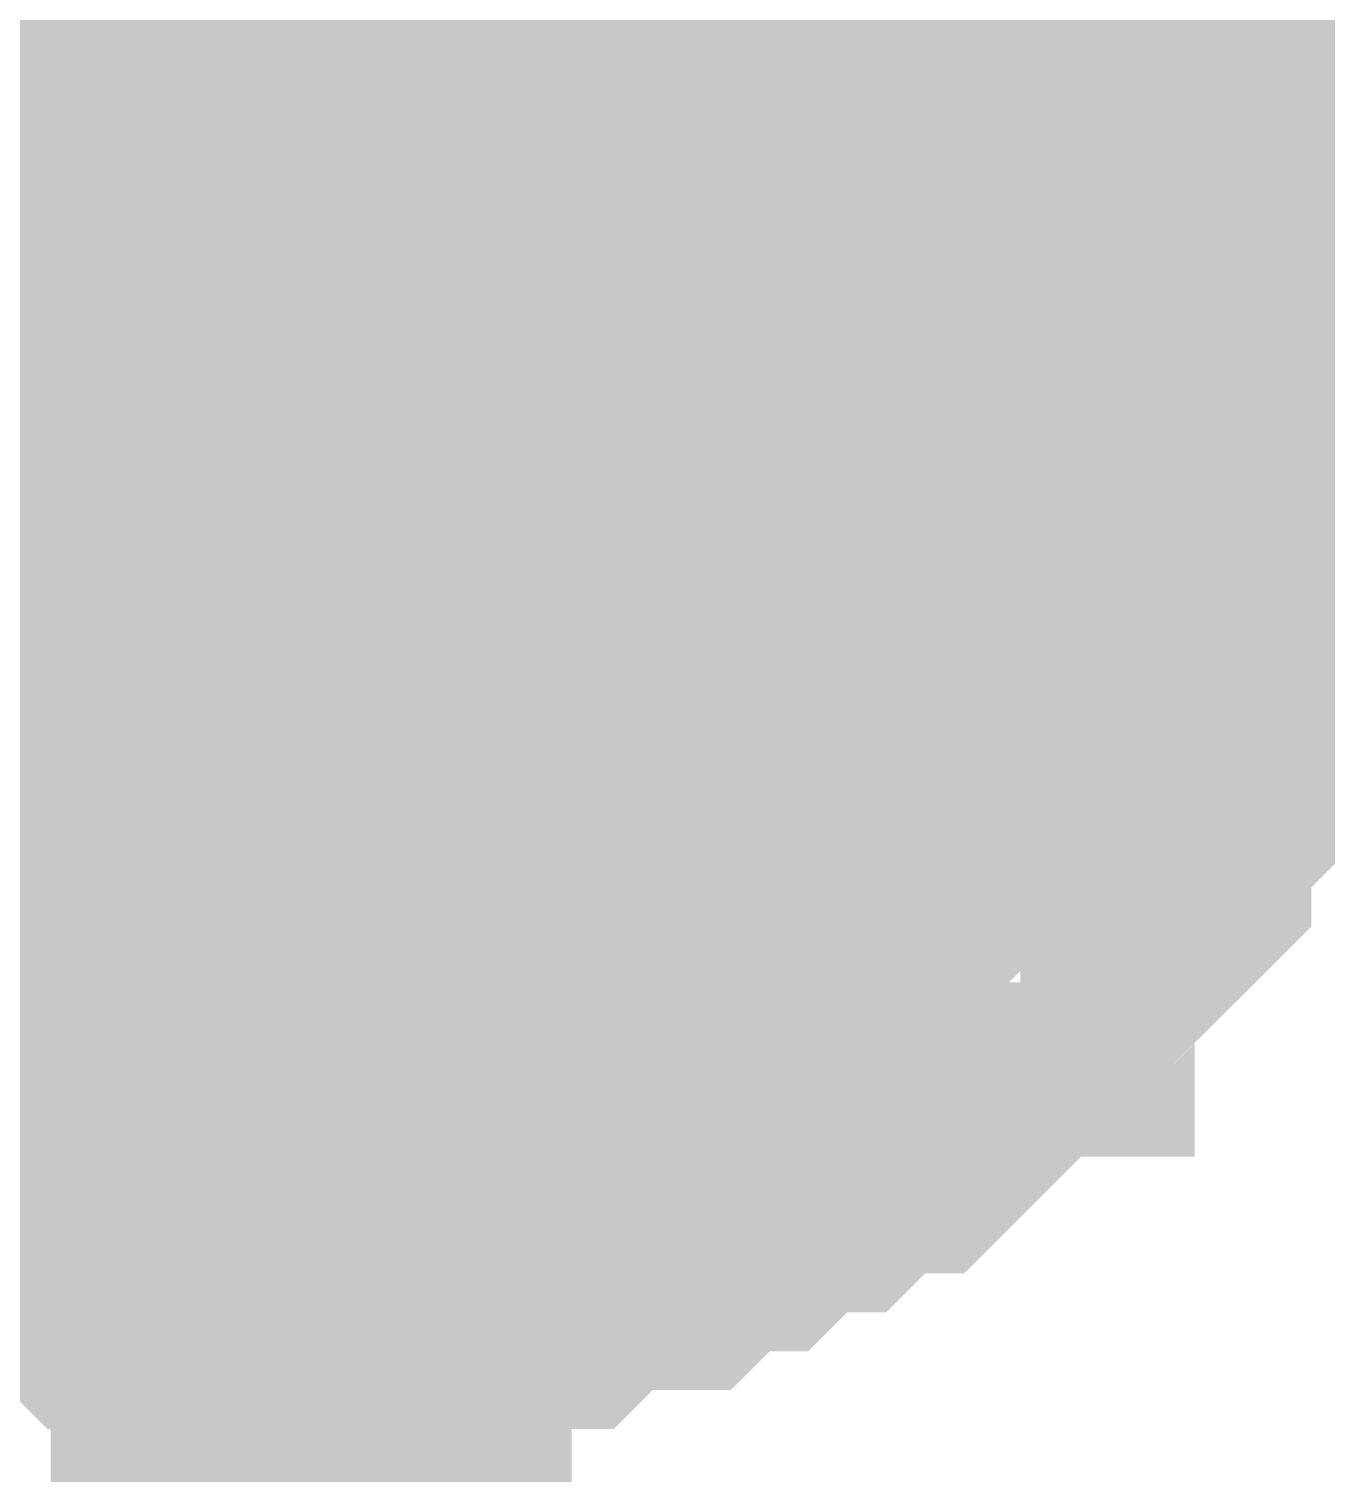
# Model space of a CAD drawing. Header units: inches. Extents: x 0 to 594, y 0 to 420.
# Drawn here: x 482.339 to 483.086, y 159.318 to 160.149 of the extents above; entities that cross this region are included whole.
import ezdxf

# ---------------------------------------------------------------- set-up
doc = ezdxf.new("R2010")
doc.units = ezdxf.units.IN
doc.layers.add('Sheet', color=255, linetype='Continuous')

msp = doc.modelspace()

# ---------------------------------------------------------------- linework, layer by layer
at = {"layer": 'Sheet'}
msp.add_lwpolyline([(482.24602, 160.00001, 0.508, 0.508, 1), (482.75402, 160.00001, 0.508, 0.508, 1)], format="xyseb", close=True, dxfattribs=at)
for points in [[(482.92738, 160.2997, 0.29972, 0.29972, 0), (482.92738, 160.2773, 0.29972, 0.29972, 0), (482.94977, 160.25491, 0.29972, 0.29972, 0), (482.94977, 160.23251, 0.29972, 0.29972, 0), (482.97217, 160.21011, 0.29972, 0.29972, 0), (482.97217, 160.18771, 0.29972, 0.29972, 0), (482.99457, 160.16532, 0.29972, 0.29972, 0), (482.99457, 160.14292, 0.29972, 0.29972, 0), (482.99457, 160.12052, 0.29972, 0.29972, 0), (483.01697, 160.09812, 0.29972, 0.29972, 0), (483.01697, 160.07573, 0.29972, 0.29972, 0), (483.01697, 160.03093, 0.29972, 0.29972, 0), (483.01697, 160.00853, 0.29972, 0.29972, 0), (483.01697, 159.98614, 0.29972, 0.29972, 0)], [(482.92738, 160.2997, 0.29972, 0.29972, 0), (482.92738, 160.2773, 0.29972, 0.29972, 0), (482.94977, 160.25491, 0.29972, 0.29972, 0), (482.94977, 160.23251, 0.29972, 0.29972, 0), (482.97217, 160.21011, 0.29972, 0.29972, 0), (482.97217, 160.18771, 0.29972, 0.29972, 0), (482.99457, 160.16532, 0.29972, 0.29972, 0), (482.99457, 160.14292, 0.29972, 0.29972, 0), (482.99457, 160.12052, 0.29972, 0.29972, 0), (483.01697, 160.09812, 0.29972, 0.29972, 0), (483.01697, 160.07573, 0.29972, 0.29972, 0), (483.01697, 160.03093, 0.29972, 0.29972, 0), (483.01697, 160.00853, 0.29972, 0.29972, 0), (483.01697, 159.98614, 0.29972, 0.29972, 0)], [(482.92738, 160.2997, 0.29972, 0.29972, 0), (482.92738, 160.2773, 0.29972, 0.29972, 0), (482.94977, 160.25491, 0.29972, 0.29972, 0), (482.94977, 160.23251, 0.29972, 0.29972, 0), (482.97217, 160.21011, 0.29972, 0.29972, 0), (482.97217, 160.18771, 0.29972, 0.29972, 0), (482.99457, 160.16532, 0.29972, 0.29972, 0), (482.99457, 160.14292, 0.29972, 0.29972, 0), (482.99457, 160.12052, 0.29972, 0.29972, 0), (483.01697, 160.09812, 0.29972, 0.29972, 0), (483.01697, 160.07573, 0.29972, 0.29972, 0), (483.01697, 160.03093, 0.29972, 0.29972, 0), (483.01697, 160.00853, 0.29972, 0.29972, 0), (483.01697, 159.98614, 0.29972, 0.29972, 0)], [(482.92738, 160.2997, 0.29972, 0.29972, 0), (482.92738, 160.2773, 0.29972, 0.29972, 0), (482.94977, 160.25491, 0.29972, 0.29972, 0), (482.94977, 160.23251, 0.29972, 0.29972, 0), (482.97217, 160.21011, 0.29972, 0.29972, 0), (482.97217, 160.18771, 0.29972, 0.29972, 0), (482.99457, 160.16532, 0.29972, 0.29972, 0), (482.99457, 160.14292, 0.29972, 0.29972, 0), (482.99457, 160.12052, 0.29972, 0.29972, 0), (483.01697, 160.09812, 0.29972, 0.29972, 0), (483.01697, 160.07573, 0.29972, 0.29972, 0), (483.01697, 160.03093, 0.29972, 0.29972, 0), (483.01697, 160.00853, 0.29972, 0.29972, 0), (483.01697, 159.98614, 0.29972, 0.29972, 0)], [(482.92738, 160.2997, 0.29972, 0.29972, 0), (482.92738, 160.2773, 0.29972, 0.29972, 0), (482.94977, 160.25491, 0.29972, 0.29972, 0), (482.94977, 160.23251, 0.29972, 0.29972, 0), (482.97217, 160.21011, 0.29972, 0.29972, 0), (482.97217, 160.18771, 0.29972, 0.29972, 0), (482.99457, 160.16532, 0.29972, 0.29972, 0), (482.99457, 160.14292, 0.29972, 0.29972, 0), (482.99457, 160.12052, 0.29972, 0.29972, 0), (483.01697, 160.09812, 0.29972, 0.29972, 0), (483.01697, 160.07573, 0.29972, 0.29972, 0), (483.01697, 160.03093, 0.29972, 0.29972, 0), (483.01697, 160.00853, 0.29972, 0.29972, 0), (483.01697, 159.98614, 0.29972, 0.29972, 0)], [(482.97217, 160.21011, 0.09906, 0.09906, 0), (482.97217, 160.18771, 0.09906, 0.09906, 0), (482.99457, 160.16532, 0.09906, 0.09906, 0), (482.99457, 160.14292, 0.09906, 0.09906, 0), (482.99457, 160.12052, 0.09906, 0.09906, 0), (483.01697, 160.09812, 0.09906, 0.09906, 0), (483.01697, 160.07573, 0.09906, 0.09906, 0), (483.01697, 160.03093, 0.09906, 0.09906, 0), (483.01697, 160.00853, 0.09906, 0.09906, 0), (483.01697, 159.98614, 0.09906, 0.09906, 0)], [(482.97217, 160.21011, 0.09906, 0.09906, 0), (482.97217, 160.18771, 0.09906, 0.09906, 0), (482.99457, 160.16532, 0.09906, 0.09906, 0), (482.99457, 160.14292, 0.09906, 0.09906, 0), (482.99457, 160.12052, 0.09906, 0.09906, 0), (483.01697, 160.09812, 0.09906, 0.09906, 0), (483.01697, 160.07573, 0.09906, 0.09906, 0), (483.01697, 160.03093, 0.09906, 0.09906, 0), (483.01697, 160.00853, 0.09906, 0.09906, 0), (483.01697, 159.98614, 0.09906, 0.09906, 0)], [(482.97217, 160.21011, 0.09906, 0.09906, 0), (482.97217, 160.18771, 0.09906, 0.09906, 0), (482.99457, 160.16532, 0.09906, 0.09906, 0), (482.99457, 160.14292, 0.09906, 0.09906, 0), (482.99457, 160.12052, 0.09906, 0.09906, 0), (483.01697, 160.09812, 0.09906, 0.09906, 0), (483.01697, 160.07573, 0.09906, 0.09906, 0), (483.01697, 160.03093, 0.09906, 0.09906, 0), (483.01697, 160.00853, 0.09906, 0.09906, 0), (483.01697, 159.98614, 0.09906, 0.09906, 0)], [(482.97217, 160.21011, 0.09906, 0.09906, 0), (482.97217, 160.18771, 0.09906, 0.09906, 0), (482.99457, 160.16532, 0.09906, 0.09906, 0), (482.99457, 160.14292, 0.09906, 0.09906, 0), (482.99457, 160.12052, 0.09906, 0.09906, 0), (483.01697, 160.09812, 0.09906, 0.09906, 0), (483.01697, 160.07573, 0.09906, 0.09906, 0), (483.01697, 160.03093, 0.09906, 0.09906, 0), (483.01697, 160.00853, 0.09906, 0.09906, 0), (483.01697, 159.98614, 0.09906, 0.09906, 0)], [(482.97217, 160.21011, 0.09906, 0.09906, 0), (482.97217, 160.18771, 0.09906, 0.09906, 0), (482.99457, 160.16532, 0.09906, 0.09906, 0), (482.99457, 160.14292, 0.09906, 0.09906, 0), (482.99457, 160.12052, 0.09906, 0.09906, 0), (483.01697, 160.09812, 0.09906, 0.09906, 0), (483.01697, 160.07573, 0.09906, 0.09906, 0), (483.01697, 160.03093, 0.09906, 0.09906, 0), (483.01697, 160.00853, 0.09906, 0.09906, 0), (483.01697, 159.98614, 0.09906, 0.09906, 0)], [(465.00882, 159.98614, 0.29972, 0.29972, 0), (470.00362, 159.98614, 0.29972, 0.29972, 0), (482.50181, 159.98614, 0.29972, 0.29972, 0), (490.0052, 159.98614, 0.29972, 0.29972, 0)], [(483.01697, 159.98614, 0.29972, 0.29972, 0), (483.01697, 159.96374, 0.29972, 0.29972, 0), (483.01697, 159.94134, 0.29972, 0.29972, 0), (483.01697, 159.91894, 0.29972, 0.29972, 0), (483.01697, 159.89654, 0.29972, 0.29972, 0), (482.99457, 159.87415, 0.29972, 0.29972, 0), (482.99457, 159.85175, 0.29972, 0.29972, 0), (482.99457, 159.80695, 0.29972, 0.29972, 0), (482.97217, 159.78456, 0.29972, 0.29972, 0), (482.97217, 159.78456, 0.29972, 0.29972, 0), (482.94977, 159.76216, 0.29972, 0.29972, 0), (482.94977, 159.73976, 0.29972, 0.29972, 0), (482.92738, 159.71736, 0.29972, 0.29972, 0), (482.92738, 159.69497, 0.29972, 0.29972, 0), (482.90498, 159.67257, 0.29972, 0.29972, 0), (482.88258, 159.65017, 0.29972, 0.29972, 0), (482.86018, 159.65017, 0.29972, 0.29972, 0), (482.86018, 159.62777, 0.29972, 0.29972, 0), (482.83778, 159.60538, 0.29972, 0.29972, 0), (482.81539, 159.58298, 0.29972, 0.29972, 0), (482.79299, 159.58298, 0.29972, 0.29972, 0), (482.77059, 159.56058, 0.29972, 0.29972, 0), (482.74819, 159.56058, 0.29972, 0.29972, 0), (482.72579, 159.53818, 0.29972, 0.29972, 0), (482.70339, 159.53818, 0.29972, 0.29972, 0), (482.681, 159.51579, 0.29972, 0.29972, 0), (482.6586, 159.51579, 0.29972, 0.29972, 0), (482.6362, 159.51579, 0.29972, 0.29972, 0), (482.6138, 159.49339, 0.29972, 0.29972, 0), (482.5914, 159.49339, 0.29972, 0.29972, 0), (482.54661, 159.49339, 0.29972, 0.29972, 0), (482.52421, 159.49339, 0.29972, 0.29972, 0), (482.50181, 159.49339, 0.29972, 0.29972, 0)], [(482.50181, 155.88737, 0.29972, 0.29972, 0), (482.50181, 159.98614, 0.29972, 0.29972, 0)], [(483.01697, 159.98614, 0.29972, 0.29972, 0), (483.01697, 159.96374, 0.29972, 0.29972, 0), (483.01697, 159.94134, 0.29972, 0.29972, 0), (483.01697, 159.91894, 0.29972, 0.29972, 0), (483.01697, 159.89654, 0.29972, 0.29972, 0), (482.99457, 159.87415, 0.29972, 0.29972, 0), (482.99457, 159.85175, 0.29972, 0.29972, 0), (482.99457, 159.80695, 0.29972, 0.29972, 0), (482.97217, 159.78456, 0.29972, 0.29972, 0), (482.97217, 159.78456, 0.29972, 0.29972, 0), (482.94977, 159.76216, 0.29972, 0.29972, 0), (482.94977, 159.73976, 0.29972, 0.29972, 0), (482.92738, 159.71736, 0.29972, 0.29972, 0), (482.92738, 159.69497, 0.29972, 0.29972, 0), (482.90498, 159.67257, 0.29972, 0.29972, 0), (482.88258, 159.65017, 0.29972, 0.29972, 0), (482.86018, 159.65017, 0.29972, 0.29972, 0), (482.86018, 159.62777, 0.29972, 0.29972, 0), (482.83778, 159.60538, 0.29972, 0.29972, 0), (482.81539, 159.58298, 0.29972, 0.29972, 0), (482.79299, 159.58298, 0.29972, 0.29972, 0), (482.77059, 159.56058, 0.29972, 0.29972, 0), (482.74819, 159.56058, 0.29972, 0.29972, 0), (482.72579, 159.53818, 0.29972, 0.29972, 0), (482.70339, 159.53818, 0.29972, 0.29972, 0), (482.681, 159.51579, 0.29972, 0.29972, 0), (482.6586, 159.51579, 0.29972, 0.29972, 0), (482.6362, 159.51579, 0.29972, 0.29972, 0), (482.6138, 159.49339, 0.29972, 0.29972, 0), (482.5914, 159.49339, 0.29972, 0.29972, 0), (482.54661, 159.49339, 0.29972, 0.29972, 0), (482.52421, 159.49339, 0.29972, 0.29972, 0), (482.50181, 159.49339, 0.29972, 0.29972, 0)], [(483.01697, 159.98614, 0.29972, 0.29972, 0), (483.01697, 159.96374, 0.29972, 0.29972, 0), (483.01697, 159.94134, 0.29972, 0.29972, 0), (483.01697, 159.91894, 0.29972, 0.29972, 0), (483.01697, 159.89654, 0.29972, 0.29972, 0), (482.99457, 159.87415, 0.29972, 0.29972, 0), (482.99457, 159.85175, 0.29972, 0.29972, 0), (482.99457, 159.80695, 0.29972, 0.29972, 0), (482.97217, 159.78456, 0.29972, 0.29972, 0), (482.97217, 159.78456, 0.29972, 0.29972, 0), (482.94977, 159.76216, 0.29972, 0.29972, 0), (482.94977, 159.73976, 0.29972, 0.29972, 0), (482.92738, 159.71736, 0.29972, 0.29972, 0), (482.92738, 159.69497, 0.29972, 0.29972, 0), (482.90498, 159.67257, 0.29972, 0.29972, 0), (482.88258, 159.65017, 0.29972, 0.29972, 0), (482.86018, 159.65017, 0.29972, 0.29972, 0), (482.86018, 159.62777, 0.29972, 0.29972, 0), (482.83778, 159.60538, 0.29972, 0.29972, 0), (482.81539, 159.58298, 0.29972, 0.29972, 0), (482.79299, 159.58298, 0.29972, 0.29972, 0), (482.77059, 159.56058, 0.29972, 0.29972, 0), (482.74819, 159.56058, 0.29972, 0.29972, 0), (482.72579, 159.53818, 0.29972, 0.29972, 0), (482.70339, 159.53818, 0.29972, 0.29972, 0), (482.681, 159.51579, 0.29972, 0.29972, 0), (482.6586, 159.51579, 0.29972, 0.29972, 0), (482.6362, 159.51579, 0.29972, 0.29972, 0), (482.6138, 159.49339, 0.29972, 0.29972, 0), (482.5914, 159.49339, 0.29972, 0.29972, 0), (482.54661, 159.49339, 0.29972, 0.29972, 0), (482.52421, 159.49339, 0.29972, 0.29972, 0), (482.50181, 159.49339, 0.29972, 0.29972, 0)], [(483.01697, 159.98614, 0.29972, 0.29972, 0), (483.01697, 159.96374, 0.29972, 0.29972, 0), (483.01697, 159.94134, 0.29972, 0.29972, 0), (483.01697, 159.91894, 0.29972, 0.29972, 0), (483.01697, 159.89654, 0.29972, 0.29972, 0), (482.99457, 159.87415, 0.29972, 0.29972, 0), (482.99457, 159.85175, 0.29972, 0.29972, 0), (482.99457, 159.80695, 0.29972, 0.29972, 0), (482.97217, 159.78456, 0.29972, 0.29972, 0), (482.97217, 159.78456, 0.29972, 0.29972, 0), (482.94977, 159.76216, 0.29972, 0.29972, 0), (482.94977, 159.73976, 0.29972, 0.29972, 0), (482.92738, 159.71736, 0.29972, 0.29972, 0), (482.92738, 159.69497, 0.29972, 0.29972, 0), (482.90498, 159.67257, 0.29972, 0.29972, 0), (482.88258, 159.65017, 0.29972, 0.29972, 0), (482.86018, 159.65017, 0.29972, 0.29972, 0), (482.86018, 159.62777, 0.29972, 0.29972, 0), (482.83778, 159.60538, 0.29972, 0.29972, 0), (482.81539, 159.58298, 0.29972, 0.29972, 0), (482.79299, 159.58298, 0.29972, 0.29972, 0), (482.77059, 159.56058, 0.29972, 0.29972, 0), (482.74819, 159.56058, 0.29972, 0.29972, 0), (482.72579, 159.53818, 0.29972, 0.29972, 0), (482.70339, 159.53818, 0.29972, 0.29972, 0), (482.681, 159.51579, 0.29972, 0.29972, 0), (482.6586, 159.51579, 0.29972, 0.29972, 0), (482.6362, 159.51579, 0.29972, 0.29972, 0), (482.6138, 159.49339, 0.29972, 0.29972, 0), (482.5914, 159.49339, 0.29972, 0.29972, 0), (482.54661, 159.49339, 0.29972, 0.29972, 0), (482.52421, 159.49339, 0.29972, 0.29972, 0), (482.50181, 159.49339, 0.29972, 0.29972, 0)], [(483.01697, 159.98614, 0.29972, 0.29972, 0), (483.01697, 159.96374, 0.29972, 0.29972, 0), (483.01697, 159.94134, 0.29972, 0.29972, 0), (483.01697, 159.91894, 0.29972, 0.29972, 0), (483.01697, 159.89654, 0.29972, 0.29972, 0), (482.99457, 159.87415, 0.29972, 0.29972, 0), (482.99457, 159.85175, 0.29972, 0.29972, 0), (482.99457, 159.80695, 0.29972, 0.29972, 0), (482.97217, 159.78456, 0.29972, 0.29972, 0), (482.97217, 159.78456, 0.29972, 0.29972, 0), (482.94977, 159.76216, 0.29972, 0.29972, 0), (482.94977, 159.73976, 0.29972, 0.29972, 0), (482.92738, 159.71736, 0.29972, 0.29972, 0), (482.92738, 159.69497, 0.29972, 0.29972, 0), (482.90498, 159.67257, 0.29972, 0.29972, 0), (482.88258, 159.65017, 0.29972, 0.29972, 0), (482.86018, 159.65017, 0.29972, 0.29972, 0), (482.86018, 159.62777, 0.29972, 0.29972, 0), (482.83778, 159.60538, 0.29972, 0.29972, 0), (482.81539, 159.58298, 0.29972, 0.29972, 0), (482.79299, 159.58298, 0.29972, 0.29972, 0), (482.77059, 159.56058, 0.29972, 0.29972, 0), (482.74819, 159.56058, 0.29972, 0.29972, 0), (482.72579, 159.53818, 0.29972, 0.29972, 0), (482.70339, 159.53818, 0.29972, 0.29972, 0), (482.681, 159.51579, 0.29972, 0.29972, 0), (482.6586, 159.51579, 0.29972, 0.29972, 0), (482.6362, 159.51579, 0.29972, 0.29972, 0), (482.6138, 159.49339, 0.29972, 0.29972, 0), (482.5914, 159.49339, 0.29972, 0.29972, 0), (482.54661, 159.49339, 0.29972, 0.29972, 0), (482.52421, 159.49339, 0.29972, 0.29972, 0), (482.50181, 159.49339, 0.29972, 0.29972, 0)], [(483.01697, 159.98614, 0.29972, 0.29972, 0), (483.01697, 159.98614, 0.29972, 0.29972, 0), (483.01697, 159.98614, 0.29972, 0.29972, 0), (483.01697, 159.98614, 0.29972, 0.29972, 0), (483.01697, 159.98614, 0.29972, 0.29972, 0), (483.01697, 159.98614, 0.29972, 0.29972, 0), (483.01697, 159.98614, 0.29972, 0.29972, 0), (483.01697, 159.98614, 0.29972, 0.29972, 0), (483.01697, 159.98614, 0.29972, 0.29972, 0), (483.01697, 159.98614, 0.29972, 0.29972, 0), (483.01697, 159.98614, 0.29972, 0.29972, 0), (483.01697, 159.98614, 0.29972, 0.29972, 0), (483.01697, 159.98614, 0.29972, 0.29972, 0), (483.01697, 159.98614, 0.29972, 0.29972, 0), (483.01697, 159.98614, 0.29972, 0.29972, 0), (483.01697, 159.98614, 0.29972, 0.29972, 0), (483.01697, 159.98614, 0.29972, 0.29972, 0), (483.01697, 159.98614, 0.29972, 0.29972, 0), (483.01697, 159.98614, 0.29972, 0.29972, 0), (483.01697, 159.98614, 0.29972, 0.29972, 0), (483.01697, 159.98614, 0.29972, 0.29972, 0), (483.01697, 159.98614, 0.29972, 0.29972, 0), (483.01697, 159.98614, 0.29972, 0.29972, 0), (483.01697, 159.98614, 0.29972, 0.29972, 0), (483.01697, 159.98614, 0.29972, 0.29972, 0), (483.01697, 159.98614, 0.29972, 0.29972, 0), (483.01697, 159.98614, 0.29972, 0.29972, 0), (483.01697, 159.98614, 0.29972, 0.29972, 0), (483.01697, 159.98614, 0.29972, 0.29972, 0), (483.01697, 159.98614, 0.29972, 0.29972, 0), (483.01697, 159.98614, 0.29972, 0.29972, 0), (483.01697, 159.98614, 0.29972, 0.29972, 0), (483.01697, 159.98614, 0.29972, 0.29972, 0)], [(483.01697, 159.98614, 0.29972, 0.29972, 0), (483.01697, 159.98614, 0.29972, 0.29972, 0)], [(483.01697, 159.98614, 0.29972, 0.29972, 0), (483.01697, 159.98614, 0.29972, 0.29972, 0), (483.01697, 159.98614, 0.29972, 0.29972, 0), (483.01697, 159.98614, 0.29972, 0.29972, 0), (483.01697, 159.98614, 0.29972, 0.29972, 0), (483.01697, 159.98614, 0.29972, 0.29972, 0), (483.01697, 159.98614, 0.29972, 0.29972, 0), (483.01697, 159.98614, 0.29972, 0.29972, 0), (483.01697, 159.98614, 0.29972, 0.29972, 0), (483.01697, 159.98614, 0.29972, 0.29972, 0), (483.01697, 159.98614, 0.29972, 0.29972, 0), (483.01697, 159.98614, 0.29972, 0.29972, 0), (483.01697, 159.98614, 0.29972, 0.29972, 0), (483.01697, 159.98614, 0.29972, 0.29972, 0), (483.01697, 159.98614, 0.29972, 0.29972, 0), (483.01697, 159.98614, 0.29972, 0.29972, 0), (483.01697, 159.98614, 0.29972, 0.29972, 0), (483.01697, 159.98614, 0.29972, 0.29972, 0), (483.01697, 159.98614, 0.29972, 0.29972, 0), (483.01697, 159.98614, 0.29972, 0.29972, 0), (483.01697, 159.98614, 0.29972, 0.29972, 0), (483.01697, 159.98614, 0.29972, 0.29972, 0), (483.01697, 159.98614, 0.29972, 0.29972, 0), (483.01697, 159.98614, 0.29972, 0.29972, 0), (483.01697, 159.98614, 0.29972, 0.29972, 0), (483.01697, 159.98614, 0.29972, 0.29972, 0), (483.01697, 159.98614, 0.29972, 0.29972, 0), (483.01697, 159.98614, 0.29972, 0.29972, 0), (483.01697, 159.98614, 0.29972, 0.29972, 0), (483.01697, 159.98614, 0.29972, 0.29972, 0), (483.01697, 159.98614, 0.29972, 0.29972, 0), (483.01697, 159.98614, 0.29972, 0.29972, 0), (483.01697, 159.98614, 0.29972, 0.29972, 0)], [(483.01697, 159.98614, 0.29972, 0.29972, 0), (483.01697, 159.98614, 0.29972, 0.29972, 0)], [(483.01697, 159.98614, 0.29972, 0.29972, 0), (483.01697, 159.98614, 0.29972, 0.29972, 0), (483.01697, 159.98614, 0.29972, 0.29972, 0), (483.01697, 159.98614, 0.29972, 0.29972, 0), (483.01697, 159.98614, 0.29972, 0.29972, 0), (483.01697, 159.98614, 0.29972, 0.29972, 0), (483.01697, 159.98614, 0.29972, 0.29972, 0), (483.01697, 159.98614, 0.29972, 0.29972, 0), (483.01697, 159.98614, 0.29972, 0.29972, 0), (483.01697, 159.98614, 0.29972, 0.29972, 0), (483.01697, 159.98614, 0.29972, 0.29972, 0), (483.01697, 159.98614, 0.29972, 0.29972, 0), (483.01697, 159.98614, 0.29972, 0.29972, 0), (483.01697, 159.98614, 0.29972, 0.29972, 0), (483.01697, 159.98614, 0.29972, 0.29972, 0), (483.01697, 159.98614, 0.29972, 0.29972, 0), (483.01697, 159.98614, 0.29972, 0.29972, 0), (483.01697, 159.98614, 0.29972, 0.29972, 0), (483.01697, 159.98614, 0.29972, 0.29972, 0), (483.01697, 159.98614, 0.29972, 0.29972, 0), (483.01697, 159.98614, 0.29972, 0.29972, 0), (483.01697, 159.98614, 0.29972, 0.29972, 0), (483.01697, 159.98614, 0.29972, 0.29972, 0), (483.01697, 159.98614, 0.29972, 0.29972, 0), (483.01697, 159.98614, 0.29972, 0.29972, 0), (483.01697, 159.98614, 0.29972, 0.29972, 0), (483.01697, 159.98614, 0.29972, 0.29972, 0), (483.01697, 159.98614, 0.29972, 0.29972, 0), (483.01697, 159.98614, 0.29972, 0.29972, 0), (483.01697, 159.98614, 0.29972, 0.29972, 0), (483.01697, 159.98614, 0.29972, 0.29972, 0), (483.01697, 159.98614, 0.29972, 0.29972, 0), (483.01697, 159.98614, 0.29972, 0.29972, 0)], [(483.01697, 159.98614, 0.29972, 0.29972, 0), (483.01697, 159.98614, 0.29972, 0.29972, 0)], [(483.01697, 159.98614, 0.29972, 0.29972, 0), (483.01697, 159.98614, 0.29972, 0.29972, 0), (483.01697, 159.98614, 0.29972, 0.29972, 0), (483.01697, 159.98614, 0.29972, 0.29972, 0), (483.01697, 159.98614, 0.29972, 0.29972, 0), (483.01697, 159.98614, 0.29972, 0.29972, 0), (483.01697, 159.98614, 0.29972, 0.29972, 0), (483.01697, 159.98614, 0.29972, 0.29972, 0), (483.01697, 159.98614, 0.29972, 0.29972, 0), (483.01697, 159.98614, 0.29972, 0.29972, 0), (483.01697, 159.98614, 0.29972, 0.29972, 0), (483.01697, 159.98614, 0.29972, 0.29972, 0), (483.01697, 159.98614, 0.29972, 0.29972, 0), (483.01697, 159.98614, 0.29972, 0.29972, 0), (483.01697, 159.98614, 0.29972, 0.29972, 0), (483.01697, 159.98614, 0.29972, 0.29972, 0), (483.01697, 159.98614, 0.29972, 0.29972, 0), (483.01697, 159.98614, 0.29972, 0.29972, 0), (483.01697, 159.98614, 0.29972, 0.29972, 0), (483.01697, 159.98614, 0.29972, 0.29972, 0), (483.01697, 159.98614, 0.29972, 0.29972, 0), (483.01697, 159.98614, 0.29972, 0.29972, 0), (483.01697, 159.98614, 0.29972, 0.29972, 0), (483.01697, 159.98614, 0.29972, 0.29972, 0), (483.01697, 159.98614, 0.29972, 0.29972, 0), (483.01697, 159.98614, 0.29972, 0.29972, 0), (483.01697, 159.98614, 0.29972, 0.29972, 0), (483.01697, 159.98614, 0.29972, 0.29972, 0), (483.01697, 159.98614, 0.29972, 0.29972, 0), (483.01697, 159.98614, 0.29972, 0.29972, 0), (483.01697, 159.98614, 0.29972, 0.29972, 0), (483.01697, 159.98614, 0.29972, 0.29972, 0), (483.01697, 159.98614, 0.29972, 0.29972, 0)], [(483.01697, 159.98614, 0.29972, 0.29972, 0), (483.01697, 159.98614, 0.29972, 0.29972, 0)], [(483.01697, 159.98614, 0.29972, 0.29972, 0), (483.01697, 159.98614, 0.29972, 0.29972, 0), (483.01697, 159.98614, 0.29972, 0.29972, 0), (483.01697, 159.98614, 0.29972, 0.29972, 0), (483.01697, 159.98614, 0.29972, 0.29972, 0), (483.01697, 159.98614, 0.29972, 0.29972, 0), (483.01697, 159.98614, 0.29972, 0.29972, 0), (483.01697, 159.98614, 0.29972, 0.29972, 0), (483.01697, 159.98614, 0.29972, 0.29972, 0), (483.01697, 159.98614, 0.29972, 0.29972, 0), (483.01697, 159.98614, 0.29972, 0.29972, 0), (483.01697, 159.98614, 0.29972, 0.29972, 0), (483.01697, 159.98614, 0.29972, 0.29972, 0), (483.01697, 159.98614, 0.29972, 0.29972, 0), (483.01697, 159.98614, 0.29972, 0.29972, 0), (483.01697, 159.98614, 0.29972, 0.29972, 0), (483.01697, 159.98614, 0.29972, 0.29972, 0), (483.01697, 159.98614, 0.29972, 0.29972, 0), (483.01697, 159.98614, 0.29972, 0.29972, 0), (483.01697, 159.98614, 0.29972, 0.29972, 0), (483.01697, 159.98614, 0.29972, 0.29972, 0), (483.01697, 159.98614, 0.29972, 0.29972, 0), (483.01697, 159.98614, 0.29972, 0.29972, 0), (483.01697, 159.98614, 0.29972, 0.29972, 0), (483.01697, 159.98614, 0.29972, 0.29972, 0), (483.01697, 159.98614, 0.29972, 0.29972, 0), (483.01697, 159.98614, 0.29972, 0.29972, 0), (483.01697, 159.98614, 0.29972, 0.29972, 0), (483.01697, 159.98614, 0.29972, 0.29972, 0), (483.01697, 159.98614, 0.29972, 0.29972, 0), (483.01697, 159.98614, 0.29972, 0.29972, 0), (483.01697, 159.98614, 0.29972, 0.29972, 0), (483.01697, 159.98614, 0.29972, 0.29972, 0)], [(483.01697, 159.98614, 0.29972, 0.29972, 0), (483.01697, 159.98614, 0.29972, 0.29972, 0)], [(483.01697, 159.98614, 0.09906, 0.09906, 0), (483.01697, 159.96374, 0.09906, 0.09906, 0), (483.01697, 159.94134, 0.09906, 0.09906, 0), (483.01697, 159.91894, 0.09906, 0.09906, 0), (483.01697, 159.89654, 0.09906, 0.09906, 0), (482.99457, 159.87415, 0.09906, 0.09906, 0), (482.99457, 159.85175, 0.09906, 0.09906, 0), (482.99457, 159.80695, 0.09906, 0.09906, 0), (482.97217, 159.78456, 0.09906, 0.09906, 0), (482.97217, 159.78456, 0.09906, 0.09906, 0), (482.94977, 159.76216, 0.09906, 0.09906, 0), (482.94977, 159.73976, 0.09906, 0.09906, 0), (482.92738, 159.71736, 0.09906, 0.09906, 0), (482.92738, 159.69497, 0.09906, 0.09906, 0), (482.90498, 159.67257, 0.09906, 0.09906, 0), (482.88258, 159.65017, 0.09906, 0.09906, 0), (482.86018, 159.65017, 0.09906, 0.09906, 0), (482.86018, 159.62777, 0.09906, 0.09906, 0), (482.83778, 159.60538, 0.09906, 0.09906, 0), (482.81539, 159.58298, 0.09906, 0.09906, 0), (482.79299, 159.58298, 0.09906, 0.09906, 0), (482.77059, 159.56058, 0.09906, 0.09906, 0), (482.74819, 159.56058, 0.09906, 0.09906, 0), (482.72579, 159.53818, 0.09906, 0.09906, 0), (482.70339, 159.53818, 0.09906, 0.09906, 0), (482.681, 159.51579, 0.09906, 0.09906, 0), (482.6586, 159.51579, 0.09906, 0.09906, 0), (482.6362, 159.51579, 0.09906, 0.09906, 0), (482.6138, 159.49339, 0.09906, 0.09906, 0), (482.5914, 159.49339, 0.09906, 0.09906, 0), (482.54661, 159.49339, 0.09906, 0.09906, 0), (482.52421, 159.49339, 0.09906, 0.09906, 0), (482.50181, 159.49339, 0.09906, 0.09906, 0)], [(483.01697, 159.98614, 0.09906, 0.09906, 0), (483.01697, 159.96374, 0.09906, 0.09906, 0), (483.01697, 159.94134, 0.09906, 0.09906, 0), (483.01697, 159.91894, 0.09906, 0.09906, 0), (483.01697, 159.89654, 0.09906, 0.09906, 0), (482.99457, 159.87415, 0.09906, 0.09906, 0), (482.99457, 159.85175, 0.09906, 0.09906, 0), (482.99457, 159.80695, 0.09906, 0.09906, 0), (482.97217, 159.78456, 0.09906, 0.09906, 0), (482.97217, 159.78456, 0.09906, 0.09906, 0), (482.94977, 159.76216, 0.09906, 0.09906, 0), (482.94977, 159.73976, 0.09906, 0.09906, 0), (482.92738, 159.71736, 0.09906, 0.09906, 0), (482.92738, 159.69497, 0.09906, 0.09906, 0), (482.90498, 159.67257, 0.09906, 0.09906, 0), (482.88258, 159.65017, 0.09906, 0.09906, 0), (482.86018, 159.65017, 0.09906, 0.09906, 0), (482.86018, 159.62777, 0.09906, 0.09906, 0), (482.83778, 159.60538, 0.09906, 0.09906, 0), (482.81539, 159.58298, 0.09906, 0.09906, 0), (482.79299, 159.58298, 0.09906, 0.09906, 0), (482.77059, 159.56058, 0.09906, 0.09906, 0), (482.74819, 159.56058, 0.09906, 0.09906, 0), (482.72579, 159.53818, 0.09906, 0.09906, 0), (482.70339, 159.53818, 0.09906, 0.09906, 0), (482.681, 159.51579, 0.09906, 0.09906, 0), (482.6586, 159.51579, 0.09906, 0.09906, 0), (482.6362, 159.51579, 0.09906, 0.09906, 0), (482.6138, 159.49339, 0.09906, 0.09906, 0), (482.5914, 159.49339, 0.09906, 0.09906, 0), (482.54661, 159.49339, 0.09906, 0.09906, 0), (482.52421, 159.49339, 0.09906, 0.09906, 0), (482.50181, 159.49339, 0.09906, 0.09906, 0)], [(483.01697, 159.98614, 0.09906, 0.09906, 0), (483.01697, 159.96374, 0.09906, 0.09906, 0), (483.01697, 159.94134, 0.09906, 0.09906, 0), (483.01697, 159.91894, 0.09906, 0.09906, 0), (483.01697, 159.89654, 0.09906, 0.09906, 0), (482.99457, 159.87415, 0.09906, 0.09906, 0), (482.99457, 159.85175, 0.09906, 0.09906, 0), (482.99457, 159.80695, 0.09906, 0.09906, 0), (482.97217, 159.78456, 0.09906, 0.09906, 0), (482.97217, 159.78456, 0.09906, 0.09906, 0), (482.94977, 159.76216, 0.09906, 0.09906, 0), (482.94977, 159.73976, 0.09906, 0.09906, 0), (482.92738, 159.71736, 0.09906, 0.09906, 0), (482.92738, 159.69497, 0.09906, 0.09906, 0), (482.90498, 159.67257, 0.09906, 0.09906, 0), (482.88258, 159.65017, 0.09906, 0.09906, 0), (482.86018, 159.65017, 0.09906, 0.09906, 0), (482.86018, 159.62777, 0.09906, 0.09906, 0), (482.83778, 159.60538, 0.09906, 0.09906, 0), (482.81539, 159.58298, 0.09906, 0.09906, 0), (482.79299, 159.58298, 0.09906, 0.09906, 0), (482.77059, 159.56058, 0.09906, 0.09906, 0), (482.74819, 159.56058, 0.09906, 0.09906, 0), (482.72579, 159.53818, 0.09906, 0.09906, 0), (482.70339, 159.53818, 0.09906, 0.09906, 0), (482.681, 159.51579, 0.09906, 0.09906, 0), (482.6586, 159.51579, 0.09906, 0.09906, 0), (482.6362, 159.51579, 0.09906, 0.09906, 0), (482.6138, 159.49339, 0.09906, 0.09906, 0), (482.5914, 159.49339, 0.09906, 0.09906, 0), (482.54661, 159.49339, 0.09906, 0.09906, 0), (482.52421, 159.49339, 0.09906, 0.09906, 0), (482.50181, 159.49339, 0.09906, 0.09906, 0)], [(483.01697, 159.98614, 0.09906, 0.09906, 0), (483.01697, 159.96374, 0.09906, 0.09906, 0), (483.01697, 159.94134, 0.09906, 0.09906, 0), (483.01697, 159.91894, 0.09906, 0.09906, 0), (483.01697, 159.89654, 0.09906, 0.09906, 0), (482.99457, 159.87415, 0.09906, 0.09906, 0), (482.99457, 159.85175, 0.09906, 0.09906, 0), (482.99457, 159.80695, 0.09906, 0.09906, 0), (482.97217, 159.78456, 0.09906, 0.09906, 0), (482.97217, 159.78456, 0.09906, 0.09906, 0), (482.94977, 159.76216, 0.09906, 0.09906, 0), (482.94977, 159.73976, 0.09906, 0.09906, 0), (482.92738, 159.71736, 0.09906, 0.09906, 0), (482.92738, 159.69497, 0.09906, 0.09906, 0), (482.90498, 159.67257, 0.09906, 0.09906, 0), (482.88258, 159.65017, 0.09906, 0.09906, 0), (482.86018, 159.65017, 0.09906, 0.09906, 0), (482.86018, 159.62777, 0.09906, 0.09906, 0), (482.83778, 159.60538, 0.09906, 0.09906, 0), (482.81539, 159.58298, 0.09906, 0.09906, 0), (482.79299, 159.58298, 0.09906, 0.09906, 0), (482.77059, 159.56058, 0.09906, 0.09906, 0), (482.74819, 159.56058, 0.09906, 0.09906, 0), (482.72579, 159.53818, 0.09906, 0.09906, 0), (482.70339, 159.53818, 0.09906, 0.09906, 0), (482.681, 159.51579, 0.09906, 0.09906, 0), (482.6586, 159.51579, 0.09906, 0.09906, 0), (482.6362, 159.51579, 0.09906, 0.09906, 0), (482.6138, 159.49339, 0.09906, 0.09906, 0), (482.5914, 159.49339, 0.09906, 0.09906, 0), (482.54661, 159.49339, 0.09906, 0.09906, 0), (482.52421, 159.49339, 0.09906, 0.09906, 0), (482.50181, 159.49339, 0.09906, 0.09906, 0)], [(483.01697, 159.98614, 0.09906, 0.09906, 0), (483.01697, 159.96374, 0.09906, 0.09906, 0), (483.01697, 159.94134, 0.09906, 0.09906, 0), (483.01697, 159.91894, 0.09906, 0.09906, 0), (483.01697, 159.89654, 0.09906, 0.09906, 0), (482.99457, 159.87415, 0.09906, 0.09906, 0), (482.99457, 159.85175, 0.09906, 0.09906, 0), (482.99457, 159.80695, 0.09906, 0.09906, 0), (482.97217, 159.78456, 0.09906, 0.09906, 0), (482.97217, 159.78456, 0.09906, 0.09906, 0), (482.94977, 159.76216, 0.09906, 0.09906, 0), (482.94977, 159.73976, 0.09906, 0.09906, 0), (482.92738, 159.71736, 0.09906, 0.09906, 0), (482.92738, 159.69497, 0.09906, 0.09906, 0), (482.90498, 159.67257, 0.09906, 0.09906, 0), (482.88258, 159.65017, 0.09906, 0.09906, 0), (482.86018, 159.65017, 0.09906, 0.09906, 0), (482.86018, 159.62777, 0.09906, 0.09906, 0), (482.83778, 159.60538, 0.09906, 0.09906, 0), (482.81539, 159.58298, 0.09906, 0.09906, 0), (482.79299, 159.58298, 0.09906, 0.09906, 0), (482.77059, 159.56058, 0.09906, 0.09906, 0), (482.74819, 159.56058, 0.09906, 0.09906, 0), (482.72579, 159.53818, 0.09906, 0.09906, 0), (482.70339, 159.53818, 0.09906, 0.09906, 0), (482.681, 159.51579, 0.09906, 0.09906, 0), (482.6586, 159.51579, 0.09906, 0.09906, 0), (482.6362, 159.51579, 0.09906, 0.09906, 0), (482.6138, 159.49339, 0.09906, 0.09906, 0), (482.5914, 159.49339, 0.09906, 0.09906, 0), (482.54661, 159.49339, 0.09906, 0.09906, 0), (482.52421, 159.49339, 0.09906, 0.09906, 0), (482.50181, 159.49339, 0.09906, 0.09906, 0)], [(483.01697, 159.98614, 0.09906, 0.09906, 0), (483.01697, 159.98614, 0.09906, 0.09906, 0), (483.01697, 159.98614, 0.09906, 0.09906, 0), (483.01697, 159.98614, 0.09906, 0.09906, 0), (483.01697, 159.98614, 0.09906, 0.09906, 0), (483.01697, 159.98614, 0.09906, 0.09906, 0), (483.01697, 159.98614, 0.09906, 0.09906, 0), (483.01697, 159.98614, 0.09906, 0.09906, 0), (483.01697, 159.98614, 0.09906, 0.09906, 0), (483.01697, 159.98614, 0.09906, 0.09906, 0), (483.01697, 159.98614, 0.09906, 0.09906, 0), (483.01697, 159.98614, 0.09906, 0.09906, 0), (483.01697, 159.98614, 0.09906, 0.09906, 0), (483.01697, 159.98614, 0.09906, 0.09906, 0), (483.01697, 159.98614, 0.09906, 0.09906, 0), (483.01697, 159.98614, 0.09906, 0.09906, 0), (483.01697, 159.98614, 0.09906, 0.09906, 0), (483.01697, 159.98614, 0.09906, 0.09906, 0), (483.01697, 159.98614, 0.09906, 0.09906, 0), (483.01697, 159.98614, 0.09906, 0.09906, 0), (483.01697, 159.98614, 0.09906, 0.09906, 0), (483.01697, 159.98614, 0.09906, 0.09906, 0), (483.01697, 159.98614, 0.09906, 0.09906, 0), (483.01697, 159.98614, 0.09906, 0.09906, 0), (483.01697, 159.98614, 0.09906, 0.09906, 0), (483.01697, 159.98614, 0.09906, 0.09906, 0), (483.01697, 159.98614, 0.09906, 0.09906, 0), (483.01697, 159.98614, 0.09906, 0.09906, 0), (483.01697, 159.98614, 0.09906, 0.09906, 0), (483.01697, 159.98614, 0.09906, 0.09906, 0), (483.01697, 159.98614, 0.09906, 0.09906, 0), (483.01697, 159.98614, 0.09906, 0.09906, 0), (483.01697, 159.98614, 0.09906, 0.09906, 0)], [(483.01697, 159.98614, 0.09906, 0.09906, 0), (483.01697, 159.98614, 0.09906, 0.09906, 0)], [(483.01697, 159.98614, 0.09906, 0.09906, 0), (483.01697, 159.98614, 0.09906, 0.09906, 0), (483.01697, 159.98614, 0.09906, 0.09906, 0), (483.01697, 159.98614, 0.09906, 0.09906, 0), (483.01697, 159.98614, 0.09906, 0.09906, 0), (483.01697, 159.98614, 0.09906, 0.09906, 0), (483.01697, 159.98614, 0.09906, 0.09906, 0), (483.01697, 159.98614, 0.09906, 0.09906, 0), (483.01697, 159.98614, 0.09906, 0.09906, 0), (483.01697, 159.98614, 0.09906, 0.09906, 0), (483.01697, 159.98614, 0.09906, 0.09906, 0), (483.01697, 159.98614, 0.09906, 0.09906, 0), (483.01697, 159.98614, 0.09906, 0.09906, 0), (483.01697, 159.98614, 0.09906, 0.09906, 0), (483.01697, 159.98614, 0.09906, 0.09906, 0), (483.01697, 159.98614, 0.09906, 0.09906, 0), (483.01697, 159.98614, 0.09906, 0.09906, 0), (483.01697, 159.98614, 0.09906, 0.09906, 0), (483.01697, 159.98614, 0.09906, 0.09906, 0), (483.01697, 159.98614, 0.09906, 0.09906, 0), (483.01697, 159.98614, 0.09906, 0.09906, 0), (483.01697, 159.98614, 0.09906, 0.09906, 0), (483.01697, 159.98614, 0.09906, 0.09906, 0), (483.01697, 159.98614, 0.09906, 0.09906, 0), (483.01697, 159.98614, 0.09906, 0.09906, 0), (483.01697, 159.98614, 0.09906, 0.09906, 0), (483.01697, 159.98614, 0.09906, 0.09906, 0), (483.01697, 159.98614, 0.09906, 0.09906, 0), (483.01697, 159.98614, 0.09906, 0.09906, 0), (483.01697, 159.98614, 0.09906, 0.09906, 0), (483.01697, 159.98614, 0.09906, 0.09906, 0), (483.01697, 159.98614, 0.09906, 0.09906, 0), (483.01697, 159.98614, 0.09906, 0.09906, 0)], [(483.01697, 159.98614, 0.09906, 0.09906, 0), (483.01697, 159.98614, 0.09906, 0.09906, 0)], [(483.01697, 159.98614, 0.09906, 0.09906, 0), (483.01697, 159.98614, 0.09906, 0.09906, 0), (483.01697, 159.98614, 0.09906, 0.09906, 0), (483.01697, 159.98614, 0.09906, 0.09906, 0), (483.01697, 159.98614, 0.09906, 0.09906, 0), (483.01697, 159.98614, 0.09906, 0.09906, 0), (483.01697, 159.98614, 0.09906, 0.09906, 0), (483.01697, 159.98614, 0.09906, 0.09906, 0), (483.01697, 159.98614, 0.09906, 0.09906, 0), (483.01697, 159.98614, 0.09906, 0.09906, 0), (483.01697, 159.98614, 0.09906, 0.09906, 0), (483.01697, 159.98614, 0.09906, 0.09906, 0), (483.01697, 159.98614, 0.09906, 0.09906, 0), (483.01697, 159.98614, 0.09906, 0.09906, 0), (483.01697, 159.98614, 0.09906, 0.09906, 0), (483.01697, 159.98614, 0.09906, 0.09906, 0), (483.01697, 159.98614, 0.09906, 0.09906, 0), (483.01697, 159.98614, 0.09906, 0.09906, 0), (483.01697, 159.98614, 0.09906, 0.09906, 0), (483.01697, 159.98614, 0.09906, 0.09906, 0), (483.01697, 159.98614, 0.09906, 0.09906, 0), (483.01697, 159.98614, 0.09906, 0.09906, 0), (483.01697, 159.98614, 0.09906, 0.09906, 0), (483.01697, 159.98614, 0.09906, 0.09906, 0), (483.01697, 159.98614, 0.09906, 0.09906, 0), (483.01697, 159.98614, 0.09906, 0.09906, 0), (483.01697, 159.98614, 0.09906, 0.09906, 0), (483.01697, 159.98614, 0.09906, 0.09906, 0), (483.01697, 159.98614, 0.09906, 0.09906, 0), (483.01697, 159.98614, 0.09906, 0.09906, 0), (483.01697, 159.98614, 0.09906, 0.09906, 0), (483.01697, 159.98614, 0.09906, 0.09906, 0), (483.01697, 159.98614, 0.09906, 0.09906, 0)], [(483.01697, 159.98614, 0.09906, 0.09906, 0), (483.01697, 159.98614, 0.09906, 0.09906, 0)], [(483.01697, 159.98614, 0.09906, 0.09906, 0), (483.01697, 159.98614, 0.09906, 0.09906, 0), (483.01697, 159.98614, 0.09906, 0.09906, 0), (483.01697, 159.98614, 0.09906, 0.09906, 0), (483.01697, 159.98614, 0.09906, 0.09906, 0), (483.01697, 159.98614, 0.09906, 0.09906, 0), (483.01697, 159.98614, 0.09906, 0.09906, 0), (483.01697, 159.98614, 0.09906, 0.09906, 0), (483.01697, 159.98614, 0.09906, 0.09906, 0), (483.01697, 159.98614, 0.09906, 0.09906, 0), (483.01697, 159.98614, 0.09906, 0.09906, 0), (483.01697, 159.98614, 0.09906, 0.09906, 0), (483.01697, 159.98614, 0.09906, 0.09906, 0), (483.01697, 159.98614, 0.09906, 0.09906, 0), (483.01697, 159.98614, 0.09906, 0.09906, 0), (483.01697, 159.98614, 0.09906, 0.09906, 0), (483.01697, 159.98614, 0.09906, 0.09906, 0), (483.01697, 159.98614, 0.09906, 0.09906, 0), (483.01697, 159.98614, 0.09906, 0.09906, 0), (483.01697, 159.98614, 0.09906, 0.09906, 0), (483.01697, 159.98614, 0.09906, 0.09906, 0), (483.01697, 159.98614, 0.09906, 0.09906, 0), (483.01697, 159.98614, 0.09906, 0.09906, 0), (483.01697, 159.98614, 0.09906, 0.09906, 0), (483.01697, 159.98614, 0.09906, 0.09906, 0), (483.01697, 159.98614, 0.09906, 0.09906, 0), (483.01697, 159.98614, 0.09906, 0.09906, 0), (483.01697, 159.98614, 0.09906, 0.09906, 0), (483.01697, 159.98614, 0.09906, 0.09906, 0), (483.01697, 159.98614, 0.09906, 0.09906, 0), (483.01697, 159.98614, 0.09906, 0.09906, 0), (483.01697, 159.98614, 0.09906, 0.09906, 0), (483.01697, 159.98614, 0.09906, 0.09906, 0)], [(483.01697, 159.98614, 0.09906, 0.09906, 0), (483.01697, 159.98614, 0.09906, 0.09906, 0)], [(483.01697, 159.98614, 0.09906, 0.09906, 0), (483.01697, 159.98614, 0.09906, 0.09906, 0), (483.01697, 159.98614, 0.09906, 0.09906, 0), (483.01697, 159.98614, 0.09906, 0.09906, 0), (483.01697, 159.98614, 0.09906, 0.09906, 0), (483.01697, 159.98614, 0.09906, 0.09906, 0), (483.01697, 159.98614, 0.09906, 0.09906, 0), (483.01697, 159.98614, 0.09906, 0.09906, 0), (483.01697, 159.98614, 0.09906, 0.09906, 0), (483.01697, 159.98614, 0.09906, 0.09906, 0), (483.01697, 159.98614, 0.09906, 0.09906, 0), (483.01697, 159.98614, 0.09906, 0.09906, 0), (483.01697, 159.98614, 0.09906, 0.09906, 0), (483.01697, 159.98614, 0.09906, 0.09906, 0), (483.01697, 159.98614, 0.09906, 0.09906, 0), (483.01697, 159.98614, 0.09906, 0.09906, 0), (483.01697, 159.98614, 0.09906, 0.09906, 0), (483.01697, 159.98614, 0.09906, 0.09906, 0), (483.01697, 159.98614, 0.09906, 0.09906, 0), (483.01697, 159.98614, 0.09906, 0.09906, 0), (483.01697, 159.98614, 0.09906, 0.09906, 0), (483.01697, 159.98614, 0.09906, 0.09906, 0), (483.01697, 159.98614, 0.09906, 0.09906, 0), (483.01697, 159.98614, 0.09906, 0.09906, 0), (483.01697, 159.98614, 0.09906, 0.09906, 0), (483.01697, 159.98614, 0.09906, 0.09906, 0), (483.01697, 159.98614, 0.09906, 0.09906, 0), (483.01697, 159.98614, 0.09906, 0.09906, 0), (483.01697, 159.98614, 0.09906, 0.09906, 0), (483.01697, 159.98614, 0.09906, 0.09906, 0), (483.01697, 159.98614, 0.09906, 0.09906, 0), (483.01697, 159.98614, 0.09906, 0.09906, 0), (483.01697, 159.98614, 0.09906, 0.09906, 0)], [(483.01697, 159.98614, 0.09906, 0.09906, 0), (483.01697, 159.98614, 0.09906, 0.09906, 0)], [(482.50181, 159.49339, 0.29972, 0.29972, 0), (482.47941, 159.49339, 0.29972, 0.29972, 0), (482.45701, 159.49339, 0.29972, 0.29972, 0), (482.43462, 159.49339, 0.29972, 0.29972, 0), (482.41222, 159.49339, 0.29972, 0.29972, 0), (482.38982, 159.51579, 0.29972, 0.29972, 0), (482.36742, 159.51579, 0.29972, 0.29972, 0), (482.32263, 159.51579, 0.29972, 0.29972, 0), (482.32263, 159.53818, 0.29972, 0.29972, 0), (482.30023, 159.53818, 0.29972, 0.29972, 0), (482.27783, 159.56058, 0.29972, 0.29972, 0), (482.25543, 159.56058, 0.29972, 0.29972, 0), (482.23303, 159.58298, 0.29972, 0.29972, 0), (482.21063, 159.58298, 0.29972, 0.29972, 0), (482.18824, 159.60538, 0.29972, 0.29972, 0)], [(482.50181, 159.49339, 0.29972, 0.29972, 0), (482.47941, 159.49339, 0.29972, 0.29972, 0), (482.45701, 159.49339, 0.29972, 0.29972, 0), (482.43462, 159.49339, 0.29972, 0.29972, 0), (482.41222, 159.49339, 0.29972, 0.29972, 0), (482.38982, 159.51579, 0.29972, 0.29972, 0), (482.36742, 159.51579, 0.29972, 0.29972, 0), (482.32263, 159.51579, 0.29972, 0.29972, 0), (482.32263, 159.53818, 0.29972, 0.29972, 0), (482.30023, 159.53818, 0.29972, 0.29972, 0), (482.27783, 159.56058, 0.29972, 0.29972, 0), (482.25543, 159.56058, 0.29972, 0.29972, 0), (482.23303, 159.58298, 0.29972, 0.29972, 0), (482.21063, 159.58298, 0.29972, 0.29972, 0), (482.18824, 159.60538, 0.29972, 0.29972, 0)], [(482.50181, 159.49339, 0.29972, 0.29972, 0), (482.47941, 159.49339, 0.29972, 0.29972, 0), (482.45701, 159.49339, 0.29972, 0.29972, 0), (482.43462, 159.49339, 0.29972, 0.29972, 0), (482.41222, 159.49339, 0.29972, 0.29972, 0), (482.38982, 159.51579, 0.29972, 0.29972, 0), (482.36742, 159.51579, 0.29972, 0.29972, 0), (482.32263, 159.51579, 0.29972, 0.29972, 0), (482.32263, 159.53818, 0.29972, 0.29972, 0), (482.30023, 159.53818, 0.29972, 0.29972, 0), (482.27783, 159.56058, 0.29972, 0.29972, 0), (482.25543, 159.56058, 0.29972, 0.29972, 0), (482.23303, 159.58298, 0.29972, 0.29972, 0), (482.21063, 159.58298, 0.29972, 0.29972, 0), (482.18824, 159.60538, 0.29972, 0.29972, 0)], [(482.50181, 159.49339, 0.29972, 0.29972, 0), (482.47941, 159.49339, 0.29972, 0.29972, 0), (482.45701, 159.49339, 0.29972, 0.29972, 0), (482.43462, 159.49339, 0.29972, 0.29972, 0), (482.41222, 159.49339, 0.29972, 0.29972, 0), (482.38982, 159.51579, 0.29972, 0.29972, 0), (482.36742, 159.51579, 0.29972, 0.29972, 0), (482.32263, 159.51579, 0.29972, 0.29972, 0), (482.32263, 159.53818, 0.29972, 0.29972, 0), (482.30023, 159.53818, 0.29972, 0.29972, 0), (482.27783, 159.56058, 0.29972, 0.29972, 0), (482.25543, 159.56058, 0.29972, 0.29972, 0), (482.23303, 159.58298, 0.29972, 0.29972, 0), (482.21063, 159.58298, 0.29972, 0.29972, 0), (482.18824, 159.60538, 0.29972, 0.29972, 0)], [(482.50181, 159.49339, 0.29972, 0.29972, 0), (482.47941, 159.49339, 0.29972, 0.29972, 0), (482.45701, 159.49339, 0.29972, 0.29972, 0), (482.43462, 159.49339, 0.29972, 0.29972, 0), (482.41222, 159.49339, 0.29972, 0.29972, 0), (482.38982, 159.51579, 0.29972, 0.29972, 0), (482.36742, 159.51579, 0.29972, 0.29972, 0), (482.32263, 159.51579, 0.29972, 0.29972, 0), (482.32263, 159.53818, 0.29972, 0.29972, 0), (482.30023, 159.53818, 0.29972, 0.29972, 0), (482.27783, 159.56058, 0.29972, 0.29972, 0), (482.25543, 159.56058, 0.29972, 0.29972, 0), (482.23303, 159.58298, 0.29972, 0.29972, 0), (482.21063, 159.58298, 0.29972, 0.29972, 0), (482.18824, 159.60538, 0.29972, 0.29972, 0)], [(482.50181, 159.49339, 0.09906, 0.09906, 0), (482.47941, 159.49339, 0.09906, 0.09906, 0), (482.45701, 159.49339, 0.09906, 0.09906, 0), (482.43462, 159.49339, 0.09906, 0.09906, 0), (482.41222, 159.49339, 0.09906, 0.09906, 0), (482.38982, 159.51579, 0.09906, 0.09906, 0), (482.36742, 159.51579, 0.09906, 0.09906, 0), (482.32263, 159.51579, 0.09906, 0.09906, 0), (482.32263, 159.53818, 0.09906, 0.09906, 0), (482.30023, 159.53818, 0.09906, 0.09906, 0), (482.27783, 159.56058, 0.09906, 0.09906, 0)], [(482.50181, 159.49339, 0.09906, 0.09906, 0), (482.47941, 159.49339, 0.09906, 0.09906, 0), (482.45701, 159.49339, 0.09906, 0.09906, 0), (482.43462, 159.49339, 0.09906, 0.09906, 0), (482.41222, 159.49339, 0.09906, 0.09906, 0), (482.38982, 159.51579, 0.09906, 0.09906, 0), (482.36742, 159.51579, 0.09906, 0.09906, 0), (482.32263, 159.51579, 0.09906, 0.09906, 0), (482.32263, 159.53818, 0.09906, 0.09906, 0), (482.30023, 159.53818, 0.09906, 0.09906, 0), (482.27783, 159.56058, 0.09906, 0.09906, 0)], [(482.50181, 159.49339, 0.09906, 0.09906, 0), (482.47941, 159.49339, 0.09906, 0.09906, 0), (482.45701, 159.49339, 0.09906, 0.09906, 0), (482.43462, 159.49339, 0.09906, 0.09906, 0), (482.41222, 159.49339, 0.09906, 0.09906, 0), (482.38982, 159.51579, 0.09906, 0.09906, 0), (482.36742, 159.51579, 0.09906, 0.09906, 0), (482.32263, 159.51579, 0.09906, 0.09906, 0), (482.32263, 159.53818, 0.09906, 0.09906, 0), (482.30023, 159.53818, 0.09906, 0.09906, 0), (482.27783, 159.56058, 0.09906, 0.09906, 0)], [(482.50181, 159.49339, 0.09906, 0.09906, 0), (482.47941, 159.49339, 0.09906, 0.09906, 0), (482.45701, 159.49339, 0.09906, 0.09906, 0), (482.43462, 159.49339, 0.09906, 0.09906, 0), (482.41222, 159.49339, 0.09906, 0.09906, 0), (482.38982, 159.51579, 0.09906, 0.09906, 0), (482.36742, 159.51579, 0.09906, 0.09906, 0), (482.32263, 159.51579, 0.09906, 0.09906, 0), (482.32263, 159.53818, 0.09906, 0.09906, 0), (482.30023, 159.53818, 0.09906, 0.09906, 0), (482.27783, 159.56058, 0.09906, 0.09906, 0)], [(482.50181, 159.49339, 0.09906, 0.09906, 0), (482.47941, 159.49339, 0.09906, 0.09906, 0), (482.45701, 159.49339, 0.09906, 0.09906, 0), (482.43462, 159.49339, 0.09906, 0.09906, 0), (482.41222, 159.49339, 0.09906, 0.09906, 0), (482.38982, 159.51579, 0.09906, 0.09906, 0), (482.36742, 159.51579, 0.09906, 0.09906, 0), (482.32263, 159.51579, 0.09906, 0.09906, 0), (482.32263, 159.53818, 0.09906, 0.09906, 0), (482.30023, 159.53818, 0.09906, 0.09906, 0), (482.27783, 159.56058, 0.09906, 0.09906, 0)]]:
    msp.add_lwpolyline(points, format="xyseb", dxfattribs=at)

doc.saveas('drawing.dxf')
